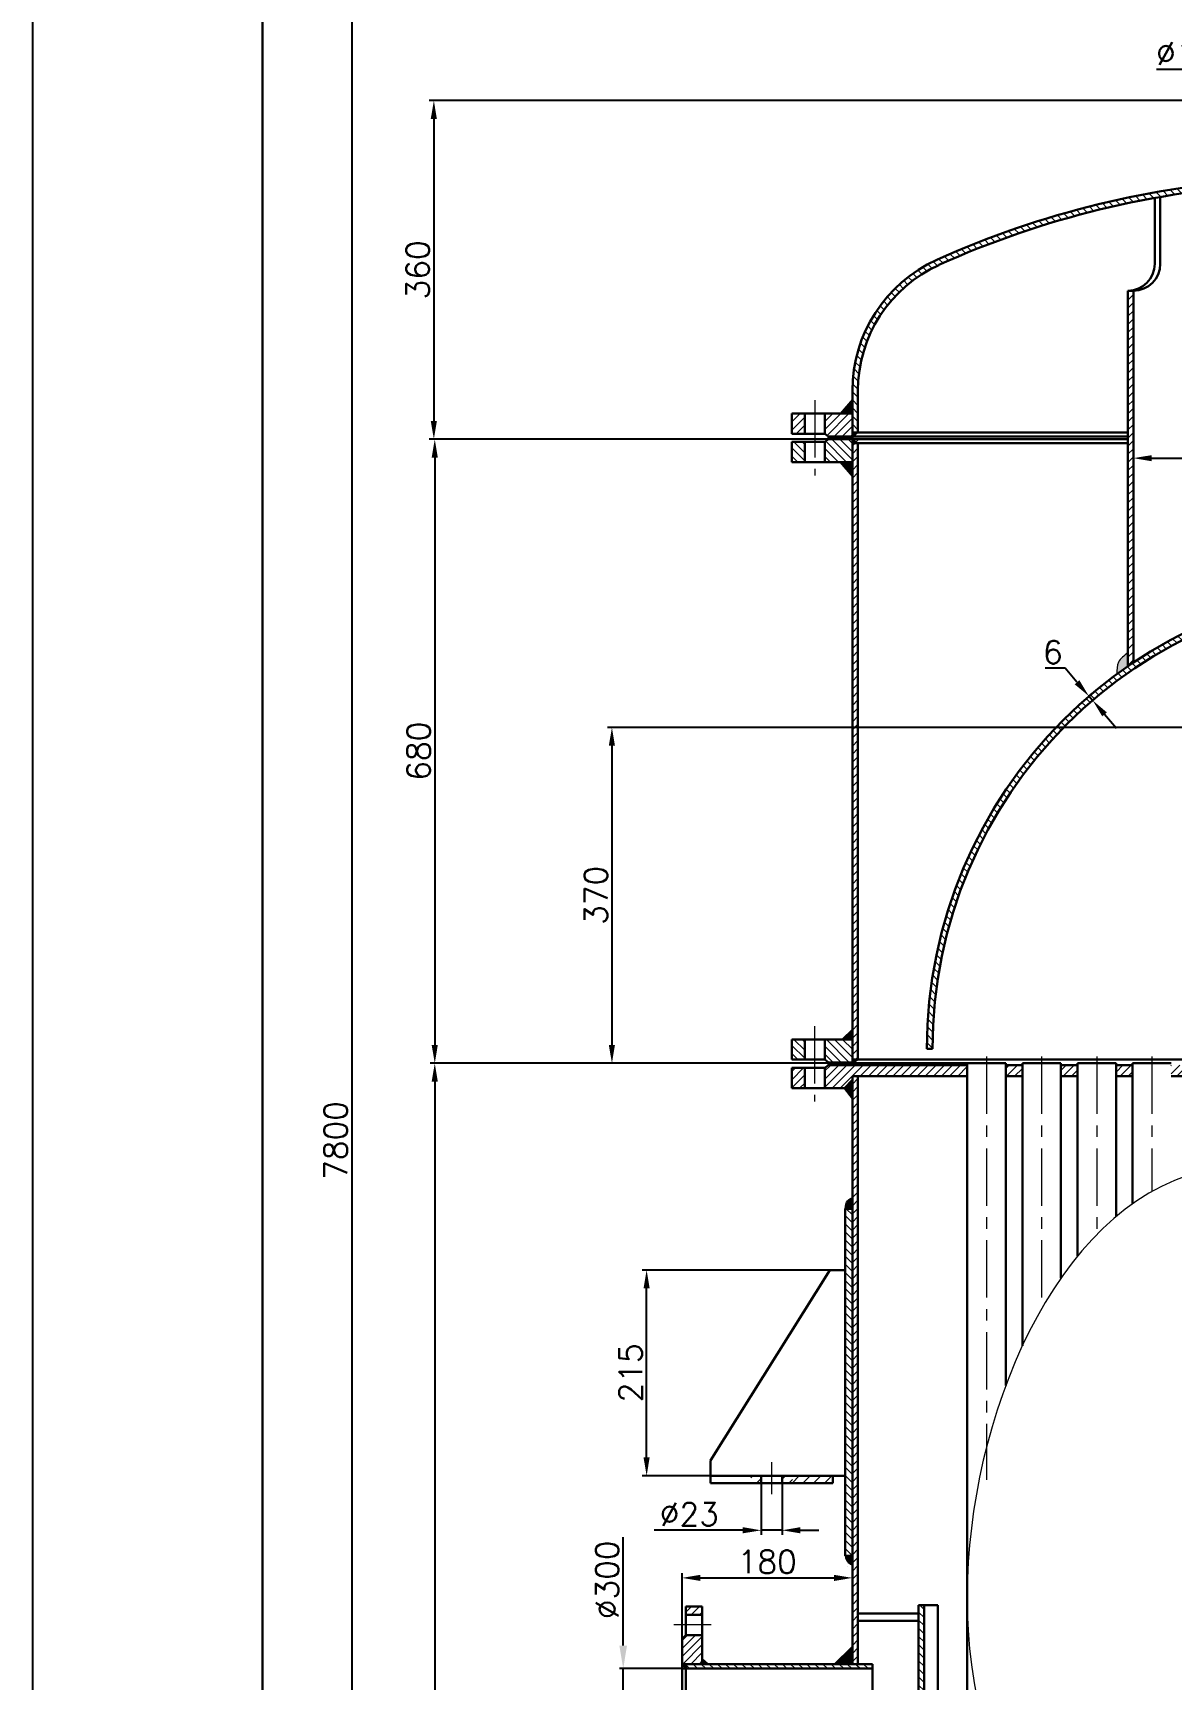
# Model space of a CAD drawing. Header units: inches. Extents: x -5714 to 3109, y 0 to 8400.
# Drawn here: x -5714 to -4474, y 3759 to 5551 of the extents above; entities that cross this region are included whole.
import ezdxf

# ---------------------------------------------------------------- set-up
doc = ezdxf.new("R2010")
doc.units = ezdxf.units.IN
doc.header["$LTSCALE"] = 50
doc.header["$MEASUREMENT"] = 0
doc.linetypes.add('CENTER', pattern=[2, 1.25, -0.25, 0.25, -0.25])
doc.layers.get('0').update_dxf_attribs({"plot": 0})
for name, color, linetype, lineweight in [('Dam', 2, 'Continuous', 30), ('kthuoc', 3, 'Continuous', 13), ('manh', 4, 'Continuous', 13), ('Tam', 1, 'CENTER', 13)]:
    doc.layers.add(name, color=color, linetype=linetype, lineweight=lineweight)
doc.styles.add('chu2.5', font='txt.shx', dxfattribs={"height": 25})
doc.dimstyles.new('Copy of kichthuoc2.5', dxfattribs={"dimtxt": 25, "dimasz": 25, "dimexe": 4, "dimexo": 0, "dimgap": 5, "dimtad": 1, "dimdec": 0, "dimzin": 0, "dimdsep": 46, "dimtxsty": 'chu2.5', "dimcen": 5, "dimclrd": 256, "dimclre": 256, "dimclrt": 256, "dimadec": 0, "dimazin": 0, "dimtfac": 1, "dimtdec": 0, "dimtmove": 0, "dimatfit": 0, "dimfxl": 0, "dimtolj": 1, "dimtzin": 0, "dimarcsym": 0})
doc.dimstyles.new('kichthuoc2.5', dxfattribs={"dimtxt": 25, "dimasz": 20, "dimexe": 5, "dimexo": 0, "dimgap": 5, "dimtad": 1, "dimtoh": 1, "dimdec": 0, "dimzin": 0, "dimdsep": 46, "dimtxsty": 'chu2.5', "dimcen": 5, "dimclrd": 256, "dimclre": 256, "dimclrt": 256, "dimadec": 0, "dimazin": 0, "dimtfac": 1, "dimtdec": 0, "dimtmove": 0, "dimatfit": 0, "dimfxl": 0, "dimtolj": 1, "dimtzin": 0, "dimarcsym": 0})
pattern_1 = [(135, (-8503.195, 0), (-4.4194174, -4.4194174), [])]
pattern_2 = [(135, (-8190.3534, 0), (-4.4194174, -4.4194174), [])]
pattern_3 = [(45, (-8190.3534, 0), (-4.4194174, 4.4194174), [])]

# ---------------------------------------------------------------- blocks, each defined once
blk = doc.blocks.new('*D58')
at = {"layer": 'DEFPOINTS', "color": 0}
for p in [(-4821.2, 3905.8), (-4821.2, 3868.8), (-5006.7, 3731.7)]:
    blk.add_point(p, dxfattribs=at)
at = {"layer": 'kthuoc', "lineweight": -2}
for p, q in [((-4821.2, 3905.8), (-4821.2, 3863.8)), ((-5006.7, 3731.7), (-5006.7, 3873.8)), ((-4986.7, 3868.8), (-4841.2, 3868.8))]:
    blk.add_line(p, q, dxfattribs=at)
at = {"layer": 'kthuoc'}
for points in [[(-4986.7, 3872.1), (-4986.7, 3865.4), (-5006.7, 3868.8)], [(-4841.2, 3872.1), (-4841.2, 3865.4), (-4821.2, 3868.8)]]:
    blk.add_solid(points, dxfattribs=at)
at = {"layer": 'kthuoc', "insert": (-4914, 3886.3), "char_height": 25, "attachment_point": 5, "style": 'chu2.5'}
blk.add_mtext('\\A1;180', dxfattribs=at)
blk = doc.blocks.new('*D54')
at = {"layer": 'DEFPOINTS', "color": 0}
for p in [(-4563.7, 4828.8), (-4563.7, 4828.8), (-4559.7, 4824.3)]:
    blk.add_point(p, dxfattribs=at)
at = {"layer": 'kthuoc', "lineweight": -2}
for p, q in [((-4589.7, 4859.2), (-4611.4, 4859.2)), ((-4576.7, 4844), (-4589.7, 4859.2)), ((-4563.7, 4828.8), (-4559.9, 4832.1)), ((-4559.7, 4824.3), (-4563.7, 4828.8)), ((-4559.7, 4824.3), (-4555.9, 4827.5)), ((-4546.7, 4809.1), (-4533.7, 4793.9))]:
    blk.add_line(p, q, dxfattribs=at)
at = {"layer": 'kthuoc'}
for points in [[(-4574.1, 4846.2), (-4579.2, 4841.8), (-4563.7, 4828.8)], [(-4544.2, 4811.2), (-4549.2, 4806.9), (-4559.7, 4824.3)]]:
    blk.add_solid(points, dxfattribs=at)
at = {"layer": 'kthuoc', "insert": (-4603, 4876.7), "char_height": 25, "attachment_point": 5, "style": 'chu2.5'}
blk.add_mtext('\\A1;6', dxfattribs=at)
blk = doc.blocks.new('*D12')
at = {"layer": 'DEFPOINTS', "color": 0}
for p in [(-4265.2, 5511.1), (-4365.2, 5458.8), (-4265.2, 5459.8)]:
    blk.add_point(p, dxfattribs=at)
at = {"layer": 'kthuoc', "lineweight": -2}
for p, q in [((-4385.2, 5511.1), (-4490.2, 5511.1)), ((-4365.2, 5458.8), (-4365.2, 5516.1)), ((-4265.2, 5511.1), (-4365.2, 5511.1)), ((-4265.2, 5459.8), (-4265.2, 5516.1)), ((-4245.2, 5511.1), (-4225.2, 5511.1))]:
    blk.add_line(p, q, dxfattribs=at)
at = {"layer": 'kthuoc'}
for points in [[(-4385.2, 5514.5), (-4385.2, 5507.8), (-4365.2, 5511.1)], [(-4245.2, 5514.5), (-4245.2, 5507.8), (-4265.2, 5511.1)]]:
    blk.add_solid(points, dxfattribs=at)
at = {"layer": 'kthuoc', "insert": (-4447.7, 5528.6), "char_height": 25, "attachment_point": 5, "style": 'chu2.5'}
blk.add_mtext('\\A1;%%c100', dxfattribs=at)
blk = doc.blocks.new('*D44')
at = {"layer": 'DEFPOINTS', "color": 0}
for p in [(-5045.3, 4204), (-4837.6, 4204), (-4967.7, 3980)]:
    blk.add_point(p, dxfattribs=at)
at = {"layer": 'kthuoc', "lineweight": -2}
for p, q in [((-4837.6, 4204), (-5050.3, 4204)), ((-5045.3, 4000), (-5045.3, 4184)), ((-4967.7, 3980), (-5050.3, 3980))]:
    blk.add_line(p, q, dxfattribs=at)
at = {"layer": 'kthuoc'}
for points in [[(-5048.7, 4184), (-5042, 4184), (-5045.3, 4204)], [(-5048.7, 4000), (-5042, 4000), (-5045.3, 3980)]]:
    blk.add_solid(points, dxfattribs=at)
at = {"layer": 'kthuoc', "insert": (-5062.8, 4092), "char_height": 25, "attachment_point": 5, "rotation": 90, "style": 'chu2.5'}
blk.add_mtext('\\A1;215', dxfattribs=at)
blk = doc.blocks.new('*D43')
at = {"layer": 'DEFPOINTS', "color": 0}
for p in [(-4920.6, 3973.8), (-4897.9, 3973.8), (-4897.9, 3920.6)]:
    blk.add_point(p, dxfattribs=at)
at = {"layer": 'kthuoc', "lineweight": -2}
for p, q in [((-4920.6, 3973.8), (-4920.6, 3915.6)), ((-4897.9, 3973.8), (-4897.9, 3915.6)), ((-4940.6, 3920.6), (-5037.2, 3920.6)), ((-4897.9, 3920.6), (-4920.6, 3920.6)), ((-4877.9, 3920.6), (-4857.9, 3920.6))]:
    blk.add_line(p, q, dxfattribs=at)
at = {"layer": 'kthuoc'}
for points in [[(-4940.6, 3924), (-4940.6, 3917.3), (-4920.6, 3920.6)], [(-4877.9, 3924), (-4877.9, 3917.3), (-4897.9, 3920.6)]]:
    blk.add_solid(points, dxfattribs=at)
at = {"layer": 'kthuoc', "insert": (-4998.9, 3938.1), "char_height": 25, "attachment_point": 5, "style": 'chu2.5'}
blk.add_mtext('\\A1;%%c23', dxfattribs=at)
blk = doc.blocks.new('*D8')
at = {"layer": 'DEFPOINTS', "color": 0}
for p in [(-3443.8, 7722.2), (-5366.4, 968.1), (-4789, 968.1)]:
    blk.add_point(p, dxfattribs=at)
at = {"layer": 'kthuoc', "lineweight": -2}
for p, q in [((-3443.8, 7722.2), (-5371.4, 7722.2)), ((-5366.4, 7702.2), (-5366.4, 988.1)), ((-4789, 968.1), (-5371.4, 968.1))]:
    blk.add_line(p, q, dxfattribs=at)
at = {"layer": 'kthuoc'}
for points in [[(-5369.7, 7702.2), (-5363.1, 7702.2), (-5366.4, 7722.2)], [(-5369.7, 988.1), (-5363.1, 988.1), (-5366.4, 968.1)]]:
    blk.add_solid(points, dxfattribs=at)
at = {"layer": 'kthuoc', "insert": (-5383.9, 4345.1), "char_height": 25, "attachment_point": 5, "rotation": 90, "style": 'chu2.5'}
blk.add_mtext('\\A1;7800', dxfattribs=at)
blk = doc.blocks.new('*D39')
at = {"layer": 'DEFPOINTS', "color": 0}
for p in [(-3988.3, 4794.8), (-5083.1, 4429.1), (-5070.3, 4429.1)]:
    blk.add_point(p, dxfattribs=at)
at = {"layer": 'kthuoc', "lineweight": -2}
for p, q in [((-3988.3, 4794.8), (-5088.1, 4794.8)), ((-5083.1, 4774.8), (-5083.1, 4449.1)), ((-5070.3, 4429.1), (-5088.1, 4429.1))]:
    blk.add_line(p, q, dxfattribs=at)
at = {"layer": 'kthuoc'}
for points in [[(-5086.5, 4774.8), (-5079.8, 4774.8), (-5083.1, 4794.8)], [(-5086.5, 4449.1), (-5079.8, 4449.1), (-5083.1, 4429.1)]]:
    blk.add_solid(points, dxfattribs=at)
at = {"layer": 'kthuoc', "insert": (-5100.6, 4612), "char_height": 25, "attachment_point": 5, "rotation": 90, "style": 'chu2.5'}
blk.add_mtext('\\A1;370', dxfattribs=at)
blk = doc.blocks.new('*D34')
at = {"layer": 'DEFPOINTS', "color": 0}
for p in [(-4385.9, 5477.3), (-5277, 5108.6), (-4958, 5108.6)]:
    blk.add_point(p, dxfattribs=at)
at = {"layer": 'kthuoc', "lineweight": -2}
for p, q in [((-4385.9, 5477.3), (-5282, 5477.3)), ((-5277, 5457.3), (-5277, 5128.6)), ((-4958, 5108.6), (-5282, 5108.6))]:
    blk.add_line(p, q, dxfattribs=at)
at = {"layer": 'kthuoc'}
for points in [[(-5280.4, 5457.3), (-5273.7, 5457.3), (-5277, 5477.3)], [(-5280.4, 5128.6), (-5273.7, 5128.6), (-5277, 5108.6)]]:
    blk.add_solid(points, dxfattribs=at)
at = {"layer": 'kthuoc', "insert": (-5294.5, 5293), "char_height": 25, "attachment_point": 5, "rotation": 90, "style": 'chu2.5'}
blk.add_mtext('\\A1;360', dxfattribs=at)
blk = doc.blocks.new('*D33')
at = {"layer": 'DEFPOINTS', "color": 0}
for p in [(-4799.6, 5108.6), (-5276, 4429.1), (-5016.6, 4429.1)]:
    blk.add_point(p, dxfattribs=at)
at = {"layer": 'kthuoc', "lineweight": -2}
for p, q in [((-4799.6, 5108.6), (-5281, 5108.6)), ((-5276, 5088.6), (-5276, 4449.1)), ((-5016.6, 4429.1), (-5281, 4429.1))]:
    blk.add_line(p, q, dxfattribs=at)
at = {"layer": 'kthuoc'}
for points in [[(-5279.4, 5088.6), (-5272.7, 5088.6), (-5276, 5108.6)], [(-5279.4, 4449.1), (-5272.7, 4449.1), (-5276, 4429.1)]]:
    blk.add_solid(points, dxfattribs=at)
at = {"layer": 'kthuoc', "insert": (-5293.5, 4768.9), "char_height": 25, "attachment_point": 5, "rotation": 90, "style": 'chu2.5'}
blk.add_mtext('\\A1;680', dxfattribs=at)
blk = doc.blocks.new('*D18')
at = {"layer": 'DEFPOINTS', "color": 0}
for p in [(-4686.9, 4429.1), (-5276, 1870.3), (-4686.9, 1870.3)]:
    blk.add_point(p, dxfattribs=at)
at = {"layer": 'kthuoc', "lineweight": -2}
for p, q in [((-4686.9, 4429.1), (-5281, 4429.1)), ((-5276, 4409.1), (-5276, 1890.3)), ((-4686.9, 1870.3), (-5281, 1870.3))]:
    blk.add_line(p, q, dxfattribs=at)
at = {"layer": 'kthuoc'}
for points in [[(-5279.4, 4409.1), (-5272.7, 4409.1), (-5276, 4429.1)], [(-5279.4, 1890.3), (-5272.7, 1890.3), (-5276, 1870.3)]]:
    blk.add_solid(points, dxfattribs=at)
at = {"layer": 'kthuoc', "insert": (-5293.5, 3149.7), "char_height": 25, "attachment_point": 5, "rotation": 90, "style": 'chu2.5'}
blk.add_mtext('\\A1;3600', dxfattribs=at)
blk = doc.blocks.new('*D17')
at = {"layer": 'DEFPOINTS', "color": 0}
for p in [(-4966.6, 3770), (-5070.8, 3470), (-4966.6, 3470)]:
    blk.add_point(p, dxfattribs=at)
at = {"layer": 'kthuoc', "lineweight": -2}
for p, q in [((-5070.8, 3795), (-5070.8, 3913.3)), ((-4966.6, 3770), (-5074.8, 3770)), ((-5070.8, 3470), (-5070.8, 3770)), ((-4966.6, 3470), (-5074.8, 3470)), ((-5070.8, 3445), (-5070.8, 3420))]:
    blk.add_line(p, q, dxfattribs=at)
at = {"layer": 'kthuoc'}
for points in [[(-5075, 3795), (-5066.7, 3795), (-5070.8, 3770)], [(-5075, 3445), (-5066.7, 3445), (-5070.8, 3470)]]:
    blk.add_solid(points, dxfattribs=at)
at = {"layer": 'kthuoc', "insert": (-5088.3, 3866.7), "char_height": 25, "attachment_point": 5, "rotation": 90, "style": 'chu2.5'}
blk.add_mtext('\\A1;%%c300', dxfattribs=at)
blk = doc.blocks.new('*D16')
at = {"layer": 'DEFPOINTS', "color": 0}
for p in [(-4515.2, 5084.3), (-4115.2, 5088), (-4115.2, 5084.3)]:
    blk.add_point(p, dxfattribs=at)
at = {"layer": 'kthuoc', "lineweight": -2}
for p, q in [((-4515.2, 5084.3), (-4515.2, 5093)), ((-4115.2, 5084.3), (-4115.2, 5093)), ((-4495.2, 5088), (-4135.2, 5088))]:
    blk.add_line(p, q, dxfattribs=at)
at = {"layer": 'kthuoc'}
for points in [[(-4495.2, 5091.3), (-4495.2, 5084.6), (-4515.2, 5088)], [(-4135.2, 5091.3), (-4135.2, 5084.6), (-4115.2, 5088)]]:
    blk.add_solid(points, dxfattribs=at)
at = {"layer": 'kthuoc', "insert": (-4315.2, 5105.5), "char_height": 25, "attachment_point": 5, "style": 'chu2.5'}
blk.add_mtext('\\A1;%%c400', dxfattribs=at)

msp = doc.modelspace()

# ---------------------------------------------------------------- hatches: boundary and pattern name
at = {"layer": 'kthuoc'}
h = msp.add_hatch(dxfattribs=at)
h.set_pattern_fill('ANSI31', color=256, scale=50, angle=90, style=0)
h.set_pattern_definition(pattern_2)
h.paths.add_polyline_path([(-4369.2, 5391.6), (-4369.2, 5385.6, 0.053415), (-4579.5, 5351.5), (-4579.5, 5357.7, -0.053086)])
h = msp.add_hatch(dxfattribs=at)
h.set_pattern_fill('ANSI31', color=256, scale=50, angle=90, style=0)
h.set_pattern_definition(pattern_2)
h.paths.add_polyline_path([(-4579.5, 5357.7), (-4579.5, 5351.5, 0.039246), (-4727, 5298.3), (-4727, 5304.9, -0.038981)])
h = msp.add_hatch(dxfattribs=at)
h.set_pattern_fill('ANSI31', color=256, scale=50, angle=90, style=0)
h.set_pattern_definition(pattern_2)
h.paths.add_polyline_path([(-4729.5, 5303.8, -0.000673), (-4727, 5304.9), (-4727, 5298.3, 0.18764), (-4803.1, 5220.7), (-4809.6, 5220.7, -0.191889)])
h = msp.add_hatch(dxfattribs=at)
h.set_pattern_fill('ANSI31', color=256, scale=50, style=0)
h.set_pattern_definition(pattern_3)
h.paths.add_polyline_path([(-4109.2, 5270.2), (-4115.2, 5270.2), (-4115.2, 4950.8), (-4109.2, 4950.8)])
h.paths.add_polyline_path([(-4515.2, 5270.2), (-4521.2, 5270.2), (-4521.2, 4861.5, -0.003583), (-4515.2, 4865.6)])
h = msp.add_hatch(dxfattribs=at)
h.set_pattern_fill('ANSI31', color=256, scale=50, angle=90, style=0)
h.set_pattern_definition(pattern_2)
h.paths.add_polyline_path([(-4821.2, 5161.6, -0.097322), (-4809.6, 5220.7), (-4803.1, 5220.7, 0.101465), (-4815.2, 5161.6), (-4815.2, 5111.6), (-4821.2, 5111.6)])
for points in [[(-4821.2, 5152.4), (-4834.6, 5136.6), (-4821.2, 5136.6)], [(-4815.2, 5115.9), (-4821.2, 5115.9), (-4821.2, 5111.6)], [(-4815.2, 5104.4), (-4821.2, 5104.4), (-4821.2, 5108.6)], [(-4821.2, 5067.9), (-4834.6, 5083.6), (-4821.2, 5083.6)], [(-4821.2, 4466.3), (-4832.7, 4455.1), (-4821.2, 4455.1)], [(-4821.2, 4433.1), (-4821.2, 4430.1), (-4815.2, 4433.1)], [(-4821.2, 4411), (-4829.9, 4402.1), (-4821.2, 4390.6)], [(-4821.2, 3775), (-4821.2, 3794.6), (-4840.8, 3775)], [(-5006.7, 3775), (-5002.7, 3775), (-5002.7, 3771)], [(-4984.7, 3781), (-4978.7, 3775), (-4984.7, 3775)]]:
    msp.add_hatch(color=256, dxfattribs=at).paths.add_polyline_path(points)
h = msp.add_hatch(dxfattribs=at)
h.set_pattern_fill('ANSI31', color=256, scale=50, style=0)
h.set_pattern_definition([(45, (-8503.195, 0), (-4.4194174, 4.4194174), [])])
h.paths.add_polyline_path([(-4821.2, 5136.6), (-4851.2, 5136.6), (-4851.2, 5114.6), (-4847.2, 5111.6), (-4821.2, 5111.6)])
h.paths.add_polyline_path([(-4873.2, 5136.6), (-4887.2, 5136.6), (-4887.2, 5114.6), (-4873.2, 5114.6)])
h = msp.add_hatch(dxfattribs=at)
h.set_pattern_fill('ANSI31', color=256, scale=50, angle=90, style=0)
h.set_pattern_definition(pattern_1)
h.paths.add_polyline_path([(-4821.2, 5108.6), (-4847.2, 5108.6), (-4851.2, 5105.6), (-4851.2, 5083.6), (-4821.2, 5083.6)])
h.paths.add_polyline_path([(-4873.2, 5105.6), (-4887.2, 5105.6), (-4887.2, 5083.6), (-4873.2, 5083.6)])
h = msp.add_hatch(dxfattribs=at)
h.set_pattern_fill('ANSI37', color=256, scale=10, angle=90, style=0)
h.paths.add_polyline_path([(-4847.2, 5111.6), (-4847.2, 5108.6), (-4821.2, 5108.6), (-4821.2, 5111.6), (-4832.4, 5111.6)])
h = msp.add_hatch(dxfattribs=at)
h.set_pattern_fill('ANSI31', color=256, scale=50, style=0)
h.set_pattern_definition(pattern_3)
h.paths.add_polyline_path([(-4815.2, 5108.6), (-4821.2, 5108.6), (-4821.2, 4430.1), (-4815.2, 4430.1), (-4815.2, 4480.1)])
h = msp.add_hatch(dxfattribs=at)
h.set_pattern_fill('ANSI31', color=256, scale=50, angle=90, style=0)
h.set_pattern_definition(pattern_2)
h.paths.add_polyline_path([(-4315.2, 4938.2), (-4315.2, 4944.3, 0.367788), (-4740.1, 4444.8), (-4734.1, 4444.8, -0.367235)])
h = msp.add_hatch(color=256, dxfattribs=at)
edge = h.paths.add_edge_path()
edge.add_spline(control_points=[(-4521.2, 4876.1), (-4525.4, 4873), (-4533.2, 4867.1), (-4533.2, 4857.5), (-4533.2, 4853)], knot_values=[0, 0, 0, 0, 9.734519, 18.237947, 18.237947, 18.237947, 18.237947], degree=3, periodic=0)
edge.add_arc((-4090.5, 4236.5), 759, 124.5749, 125.683, ccw=False)
edge.add_line((-4521.2, 4861.5), (-4521.2, 4876.1))
h = msp.add_hatch(dxfattribs=at)
h.set_pattern_fill('ANSI31', color=256, scale=50, angle=90, style=0)
h.set_pattern_definition(pattern_2)
h.paths.add_polyline_path([(-4851.2, 4433.1), (-4847.2, 4430.1), (-4821.2, 4430.1), (-4821.2, 4455.1), (-4851.2, 4455.1)])
h.paths.add_polyline_path([(-4887.2, 4433.1), (-4873.2, 4433.1), (-4873.2, 4455.1), (-4887.2, 4455.1)])
h = msp.add_hatch(dxfattribs=at)
h.set_pattern_fill('ANSI37', color=256, scale=10, angle=90, style=0)
h.set_pattern_definition([(45, (-440.1203, 0), (0.88388348, -0.88388348), []), (315, (-440.1203, 0), (-0.88388348, -0.88388348), [])])
h.paths.add_polyline_path([(-4847.2, 4427.1), (-4847.2, 4430.1), (-4821.2, 4430.1), (-4821.2, 4427.1)])
h = msp.add_hatch(dxfattribs=at)
h.set_pattern_fill('ANSI31', color=256, scale=50, style=0)
h.paths.add_polyline_path([(-4821.2, 4430.1), (-4815.2, 4433.1), (-4821.2, 4433.1)])
h = msp.add_hatch(dxfattribs=at)
h.set_pattern_fill('ANSI31', color=256, scale=50, style=0)
h.paths.add_polyline_path([(-4696.2, 4427.1), (-4714.2, 4427.1), (-4847.2, 4427.1), (-4851.2, 4424.1), (-4851.2, 4402.1), (-4829.9, 4402.1), (-4821.2, 4411), (-4821.2, 4415.1), (-4696.2, 4415.1)])
h.paths.add_polyline_path([(-4873.2, 4424.1), (-4887.2, 4424.1), (-4887.2, 4402.1), (-4873.2, 4402.1)])
h = msp.add_hatch(dxfattribs=at)
h.set_pattern_fill('ANSI31', color=256, scale=50, style=0)
h.paths.add_polyline_path([(-4815.2, 4415.1), (-4821.2, 4415.1), (-4821.2, 4061.2), (-4815.2, 4061.3)])
h = msp.add_hatch(dxfattribs=at)
h.set_pattern_fill('ANSI31', color=256, scale=50, style=0)
h.paths.add_polyline_path([(-4576.2, 4427.1), (-4594.2, 4427.1), (-4594.2, 4415.1), (-4576.2, 4415.1)])
h.paths.add_polyline_path([(-4636.2, 4427.1), (-4654.2, 4427.1), (-4654.2, 4415.1), (-4636.2, 4415.1)])
h = msp.add_hatch(dxfattribs=at)
h.set_pattern_fill('ANSI31', color=256, scale=50, style=0)
h.paths.add_polyline_path([(-4396.2, 4427.1), (-4414.2, 4427.1), (-4414.2, 4415.1), (-4396.2, 4415.1)])
h.paths.add_polyline_path([(-4456.2, 4427.1), (-4474.2, 4427.1), (-4474.2, 4415.1), (-4456.2, 4415.1)])
h.paths.add_polyline_path([(-4516.2, 4427.1), (-4534.2, 4427.1), (-4534.2, 4415.1), (-4516.2, 4415.1)])
h = msp.add_hatch(color=256, dxfattribs=at)
edge = h.paths.add_edge_path()
edge.add_spline(control_points=[(-4821.2, 4282.8), (-4823.3, 4281.9), (-4828.2, 4279.7), (-4828.9, 4274.1), (-4829.2, 4270.8)], knot_values=[0, 0, 0, 0, 6.302947, 15.328636, 15.328636, 15.328636, 15.328636], degree=3, periodic=0)
edge.add_line((-4829.2, 4270.8), (-4821.2, 4270.8))
edge.add_line((-4821.2, 4270.8), (-4821.2, 4282.8))
h = msp.add_hatch(dxfattribs=at)
h.set_pattern_fill('ANSI31', color=256, scale=50, angle=90, style=0)
h.set_pattern_definition(pattern_1)
h.paths.add_polyline_path([(-4821.2, 4270.8), (-4829.2, 4270.8), (-4829.2, 3972), (-4821.2, 3972)])
h.paths.add_polyline_path([(-4821.2, 3972), (-4829.2, 3972), (-4829.2, 3892.7), (-4821.2, 3892.7)])
h = msp.add_hatch(dxfattribs=at)
h.set_pattern_fill('ANSI31', color=256, scale=50, style=0)
h.paths.add_polyline_path([(-4815.2, 4061.2), (-4821.2, 4061.2), (-4821.2, 3951.8), (-4821.2, 3855.2), (-4815.2, 3855.2)])
h = msp.add_hatch(color=256, dxfattribs=at)
edge = h.paths.add_edge_path()
edge.add_line((-4821.2, 3892.7), (-4829.2, 3892.7))
edge.add_spline(control_points=[(-4829.2, 3892.7), (-4828.4, 3890), (-4827.1, 3885.5), (-4822.9, 3883.4), (-4821.2, 3882.6)], knot_values=[0, 0, 0, 0, 8.037981, 13.371146, 13.371146, 13.371146, 13.371146], degree=3, periodic=0)
edge.add_line((-4821.2, 3882.6), (-4821.2, 3892.7))
h = msp.add_hatch(dxfattribs=at)
h.set_pattern_fill('ANSI31', color=256, scale=50, style=0)
h.set_pattern_definition([(45, (-8503.195, 237.04), (-4.4194174, 4.4194174), [])])
h.paths.add_polyline_path([(-4815.2, 3854.1), (-4821.2, 3855.1), (-4821.2, 3775), (-4815.2, 3775)])
h = msp.add_hatch(dxfattribs=at)
h.set_pattern_fill('ANSI31', color=256, scale=50, style=0)
h.set_pattern_definition([(45, (-8190.3534, 237.04), (-4.419417, 4.419417), [])])
h.paths.add_polyline_path([(-4984.7, 3806.5), (-5002.7, 3806.5), (-5006.7, 3802.5), (-5006.7, 3775), (-4984.7, 3775)])
h.paths.add_polyline_path([(-5002.7, 3837.5), (-5002.7, 3828.5), (-4984.7, 3828.5), (-4984.7, 3837.5)])
h = msp.add_hatch(dxfattribs=at)
h.set_pattern_fill('ANSI31', color=256, scale=50, angle=90, style=0)
h.set_pattern_definition([(135, (-8190.3534, 237.04), (-4.419417, -4.419417), [])])
h.paths.add_polyline_path([(-4743.2, 3620), (-4749.2, 3620), (-4749.2, 3400.9), (-4743.2, 3400.9)])
h.paths.add_polyline_path([(-4743.2, 3839.2), (-4749.2, 3839.2), (-4749.2, 3620), (-4743.2, 3620)])
h = msp.add_hatch(dxfattribs=at)
h.set_pattern_fill('ANSI31', color=256, scale=50, angle=90, style=0)
edge = h.paths.add_edge_path()
edge.add_spline(control_points=[(-4813.3, 3770), (-4813.9, 3771.7), (-4814.6, 3773.3), (-4815.2, 3775)], knot_values=[0, 0, 0, 0, 5.170409, 5.170409, 5.170409, 5.170409], degree=3, periodic=0)
edge.add_line((-4815.2, 3775), (-5002.7, 3775))
edge.add_line((-5002.7, 3775), (-5002.7, 3770))
edge.add_line((-5002.7, 3770), (-4813.3, 3770))
h = msp.add_hatch(dxfattribs=at)
h.set_pattern_fill('ANSI31', color=256, scale=50, angle=90, style=0)
h.paths.add_polyline_path([(-4799.2, 3770), (-4799.2, 3775), (-4815.7, 3775), (-4815.7, 3770)])
at = {"layer": 'manh'}
h = msp.add_hatch(dxfattribs=at)
h.set_pattern_fill('ANSI31', color=256, scale=66.666667, style=0)
h.set_pattern_definition([(45, (-6548.862, 624.903), (-5.892557, 5.892557), [])])
h.paths.add_polyline_path([(-4842.6, 3980), (-4886.6, 3980), (-4886.6, 3972), (-4842.6, 3972)])
h.paths.add_polyline_path([(-4931.9, 3980), (-4975.9, 3980), (-4975.9, 3972), (-4931.9, 3972)], flags=16)
edge = h.paths.add_edge_path()
edge.add_line((-4931.9, 3980), (-4931.9, 3972))
edge.add_line((-4975.9, 3972), (-4975.9, 3980))
h = msp.add_hatch(dxfattribs=at)
h.set_pattern_fill('ANSI31', color=256, scale=66.6667, style=0)
h.paths.add_polyline_path([(-4920.6, 3980), (-4931.9, 3980), (-4931.9, 3972), (-4920.6, 3972)])
h.paths.add_polyline_path([(-4886.6, 3980), (-4897.9, 3980), (-4897.9, 3972), (-4886.6, 3972)])

# ---------------------------------------------------------------- linework, layer by layer
msp.add_lwpolyline([(-5713.6, 0), (-5713.6, 8400), (226.4, 8400), (226.4, 0), (-5713.6, 0)], close=True)
at = {"layer": 'Dam'}
for p, q in [((-5463.6, 50), (-5463.6, 8350)), ((-4492, 5299.5), (-4492, 5371.3)), ((-4486, 5299.5), (-4486, 5372.4)), ((-4521.2, 5270.2), (-4515.2, 5270.2)), ((-4521.2, 4861.5), (-4521.2, 5270.2)), ((-4515.2, 4865.6), (-4515.2, 5270.2)), ((-4821.2, 5108.6), (-4821.2, 5161.6)), ((-4815.2, 5115.9), (-4815.2, 5161.6)), ((-4887.2, 5136.6), (-4821.2, 5136.6)), ((-4887.2, 5136.6), (-4887.2, 5114.6)), ((-4873.2, 5136.6), (-4873.2, 5114.6)), ((-4858.2, 5136.6), (-4821.2, 5136.6)), ((-4851.2, 5136.6), (-4851.2, 5114.6)), ((-4851.2, 5114.6), (-4887.2, 5114.6)), ((-4847.2, 5111.6), (-4851.2, 5114.6)), ((-4847.2, 5108.6), (-4851.2, 5105.6)), ((-4521.2, 5111.6), (-4847.2, 5111.6)), ((-4847.2, 5111.6), (-4847.2, 5108.6)), ((-4521.2, 5108.6), (-4847.2, 5108.6)), ((-4832.4, 5111.6), (-4521.2, 5111.6)), ((-4821.2, 5115.9), (-4521.2, 5115.9)), ((-4821.2, 5108.6), (-4821.2, 4427.1)), ((-4887.2, 5105.6), (-4887.2, 5083.6)), ((-4887.2, 5105.6), (-4851.2, 5105.6)), ((-4873.2, 5105.6), (-4873.2, 5083.6)), ((-4851.2, 5105.6), (-4851.2, 5083.6)), ((-4821.2, 5104.4), (-4521.2, 5104.4)), ((-4815.2, 5104.4), (-4815.2, 4433.1)), ((-4887.2, 5083.6), (-4821.2, 5083.6)), ((-4821.2, 4427.1), (-4821.2, 4480.1)), ((-4815.2, 4433.1), (-4815.2, 4480.1)), ((-4887.2, 4455.1), (-4887.2, 4433.1)), ((-4887.2, 4455.1), (-4821.2, 4455.1)), ((-4873.2, 4455.1), (-4873.2, 4433.1)), ((-4858.2, 4455.1), (-4821.2, 4455.1)), ((-4851.2, 4455.1), (-4851.2, 4433.1)), ((-4851.2, 4433.1), (-4887.2, 4433.1)), ((-4847.2, 4430.1), (-4851.2, 4433.1)), ((-4847.2, 4430.1), (-4821.2, 4430.1)), ((-4847.2, 4430.1), (-4847.2, 4427.1)), ((-4821.2, 4433.1), (-3809.2, 4433.1)), ((-4815.2, 4433.1), (-4821.2, 4430.1)), ((-4740.1, 4444.8), (-4734.1, 4444.8)), ((-4654.2, 4429.1), (-4696.2, 4429.1)), ((-4696.2, 4429.1), (-4696.2, 3121.5)), ((-4654.2, 4429.1), (-4654.2, 4078.4)), ((-4594.2, 4429.1), (-4636.2, 4429.1)), ((-4636.2, 4429.1), (-4636.2, 4121.6)), ((-4594.2, 4429.1), (-4594.2, 4195.3)), ((-4534.2, 4429.1), (-4576.2, 4429.1)), ((-4576.2, 4429.1), (-4576.2, 4219.2)), ((-4534.2, 4429.1), (-4534.2, 4262.2)), ((-4474.2, 4429.1), (-4516.2, 4429.1)), ((-4516.2, 4429.1), (-4516.2, 4276.2)), ((-4887.2, 4424.1), (-4851.2, 4424.1)), ((-4887.2, 4424.1), (-4887.2, 4402.1)), ((-4873.2, 4424.1), (-4873.2, 4402.1)), ((-4847.2, 4427.1), (-4851.2, 4424.1)), ((-4851.2, 4424.1), (-4851.2, 4402.1)), ((-4714.2, 4427.1), (-4847.2, 4427.1)), ((-4821.2, 4411), (-4829.9, 4402.1)), ((-4821.2, 4415.1), (-4821.2, 3775)), ((-4696.2, 4415.1), (-4821.2, 4415.1)), ((-4815.2, 4415.1), (-4815.2, 3775)), ((-4696.2, 4427.1), (-4714.2, 4427.1)), ((-4636.2, 4427.1), (-4654.2, 4427.1)), ((-4636.2, 4415.1), (-4654.2, 4415.1)), ((-4576.2, 4427.1), (-4594.2, 4427.1)), ((-4576.2, 4415.1), (-4594.2, 4415.1)), ((-4516.2, 4427.1), (-4534.2, 4427.1)), ((-4516.2, 4415.1), (-4534.2, 4415.1)), ((-4456.2, 4415.1), (-4474.2, 4415.1)), ((-4887.2, 4402.1), (-4829.9, 4402.1)), ((-4829.9, 4402.1), (-4821.2, 4390.6)), ((-4829.2, 4270.8), (-4829.2, 3892.7)), ((-4829.2, 4270.8), (-4821.2, 4270.8)), ((-4821.2, 4248.7), (-4821.2, 3951.8)), ((-4845.9, 4204), (-4975.9, 3996.6)), ((-4829.2, 4204), (-4845.9, 4204)), ((-4829.2, 3980), (-4829.2, 4204)), ((-4975.9, 3980), (-4975.9, 3996.6)), ((-4975.9, 3980), (-4842.6, 3980)), ((-4975.9, 3972), (-4975.9, 3980)), ((-4920.6, 3980), (-4920.6, 3972)), ((-4897.9, 3980), (-4897.9, 3972)), ((-4842.6, 3972), (-4842.6, 3980)), ((-4842.6, 3980), (-4829.2, 3980)), ((-4842.6, 3972), (-4975.9, 3972)), ((-4829.2, 3892.7), (-4821.2, 3892.7)), ((-4826.8, 3880.8), (-4826.8, 3880.8)), ((-5002.7, 3837.5), (-5002.7, 3806.5)), ((-4984.7, 3837.5), (-5002.7, 3837.5)), ((-4984.7, 3837.5), (-4984.7, 3775)), ((-4749.2, 3839.2), (-4728.2, 3839.2)), ((-4749.2, 3839.2), (-4749.2, 3400.9)), ((-4743.2, 3839.2), (-4743.2, 3400.9)), ((-4728.2, 3839.2), (-4728.2, 3400.9)), ((-4984.7, 3828.5), (-5002.7, 3828.5)), ((-4815.2, 3830.1), (-4749.2, 3830.1)), ((-4815.2, 3822.1), (-4749.2, 3822.1)), ((-5002.7, 3806.5), (-5006.7, 3802.5)), ((-5006.7, 3802.5), (-5006.7, 3620)), ((-4984.7, 3806.5), (-5002.7, 3806.5)), ((-5006.7, 3775), (-5002.7, 3771)), ((-4799.2, 3775), (-5006.7, 3775)), ((-5006.7, 3770), (-4799.2, 3770)), ((-5002.7, 3775), (-5002.7, 3620)), ((-4984.7, 3780.3), (-4978.7, 3775)), ((-4799.2, 3775), (-4799.2, 3465))]:
    msp.add_line(p, q, dxfattribs=at)
for centre, radius, start, end in [((-4315.2, 4387.1), 1006, 93.077, 114.3157), ((-4315.2, 4387.1), 1000, 93.0955, 114.3157), ((-4665.2, 5161.6), 156, 114.3157, 180), ((-4665.2, 5161.6), 150, 114.3157, 180), ((-4521.2, 5299.5), 29.2, 270, 0), ((-4515.2, 5299.5), 29.2, 270, 0), ((-4234.1, 4444.8), 506, 90, 180), ((-4234.1, 4444.8), 500, 90, 180)]:
    msp.add_arc(centre, radius, start, end, dxfattribs=at)
at = {"layer": 'kthuoc'}
for p, q in [((-4821.2, 5152.4), (-4834.6, 5136.6)), ((-4815.2, 5115.9), (-4821.2, 5115.9)), ((-4821.2, 5111.6), (-4815.2, 5115.9)), ((-4821.2, 5108.6), (-4815.2, 5104.4)), ((-4815.2, 5104.4), (-4821.2, 5104.4)), ((-4821.2, 5067.9), (-4834.6, 5083.6)), ((-4832.7, 4455.1), (-4821.2, 4466.3)), ((-4821.2, 3794.6), (-4841.8, 3774))]:
    msp.add_line(p, q, dxfattribs=at)
for points in [[(-4521.2, 4876.1), (-4531.5, 4865.7), (-4533.2, 4853)], [(-3809.2, 4328.1), (-4174.2, 4301.8), (-4456.2, 4306.8), (-4696.2, 3832.3), (-4474.2, 3246.9), (-4234.2, 2717.8), (-3809.2, 2663.4)], [(-4829.2, 4270.8), (-4826.6, 4279.5), (-4821.2, 4282.8)], [(-4829.2, 3892.7), (-4825.8, 3885.5), (-4821.2, 3882.6)]]:
    msp.add_spline(points, degree=3, dxfattribs=at)
at = {"layer": 'Tam'}
for p, q in [((-4862.2, 5151.3), (-4862.2, 5069.1)), ((-4862.4, 4469.7), (-4862.4, 4387.6)), ((-4675.2, 4436.5), (-4675.2, 3975.6)), ((-4615.2, 4436.5), (-4615.2, 4162.1)), ((-4555.2, 4436.5), (-4555.2, 4242.7)), ((-4495.2, 4436.5), (-4495.2, 4289.5)), ((-4909.2, 3994.9), (-4909.2, 3960)), ((-4975, 3817.5), (-5015.7, 3817.5)), ((-4976, 3817.5), (-5011.8, 3817.5))]:
    msp.add_line(p, q, dxfattribs=at)

# ---------------------------------------------------------------- dimensions: what is measured, and where the dimension line sits
at = {"layer": 'kthuoc'}
for base, p1, p2, text, picture, middle in [((-5366.4, 968.1), (-3443.8, 7722.2), (-4789, 968.1), '7800', '*D8', (-5383.9, 4345.1)), ((-5277, 5108.6), (-4385.9, 5477.3), (-4958, 5108.6), '360', '*D34', (-5294.5, 5293)), ((-5083.1, 4429.1), (-3988.3, 4794.8), (-5070.3, 4429.1), '370', '*D39', (-5100.6, 4612)), ((-5276, 1870.3), (-4686.9, 4429.1), (-4686.9, 1870.3), '3600', '*D18', (-5293.5, 3149.7)), ((-5045.3, 4204), (-4967.7, 3980), (-4837.6, 4204), '215', '*D44', (-5062.8, 4092))]:
    dim = msp.add_linear_dim(base=base, p1=p1, p2=p2, angle=90, text=text, dimstyle='kichthuoc2.5', dxfattribs=at)
    dim.commit()
    dim.dimension.update_dxf_attribs({"geometry": picture, "text_midpoint": middle})
for base, p1, p2, picture, middle in [((-4265.2, 5511.1), (-4365.2, 5458.8), (-4265.2, 5459.8), '*D12', (-4447.7, 5511.1)), ((-4897.9, 3920.6), (-4920.6, 3973.8), (-4897.9, 3973.8), '*D43', (-4998.9, 3920.6))]:
    dim = msp.add_linear_dim(base=base, p1=p1, p2=p2, text='%%c<>', dimstyle='kichthuoc2.5', dxfattribs=at)
    dim.commit()
    dim.dimension.update_dxf_attribs({"geometry": picture, "text_midpoint": middle, "dimtype": 160})
dim = msp.add_linear_dim(base=(-5276.0363, 4429.1089), p1=(-4799.5671, 5108.6482), p2=(-5016.6394, 4429.1089), angle=90, dimstyle='kichthuoc2.5', dxfattribs=at)
dim.commit()
dim.dimension.update_dxf_attribs({"geometry": '*D33', "text_midpoint": (-5293.5363, 4768.8785)})
for base, p1, p2, text, picture, middle in [((-4115.2, 5088), (-4515.2, 5084.3), (-4115.2, 5084.3), '%%c<>', '*D16', (-4315.2, 5105.5)), ((-4821.2, 3868.8), (-5006.7, 3731.7), (-4821.2, 3905.8), '180', '*D58', (-4914, 3886.3))]:
    dim = msp.add_linear_dim(base=base, p1=p1, p2=p2, text=text, dimstyle='kichthuoc2.5', dxfattribs=at)
    dim.commit()
    dim.dimension.update_dxf_attribs({"geometry": picture, "text_midpoint": middle})
dim = msp.add_aligned_dim(p1=(-4559.7, 4824.3), p2=(-4563.7, 4828.8), distance=0, dimstyle='kichthuoc2.5', dxfattribs=at)
dim.commit()
dim.dimension.update_dxf_attribs({"geometry": '*D54', "text_midpoint": (-4603, 4876.7)})
dim = msp.add_linear_dim(base=(-5070.8, 3470), p1=(-4966.6, 3770), p2=(-4966.6, 3470), angle=90, text='%%c<>', dimstyle='Copy of kichthuoc2.5', dxfattribs=at)
dim.commit()
dim.dimension.update_dxf_attribs({"geometry": '*D17', "text_midpoint": (-5070.8, 3866.7), "dimtype": 160})

doc.saveas('drawing.dxf')
